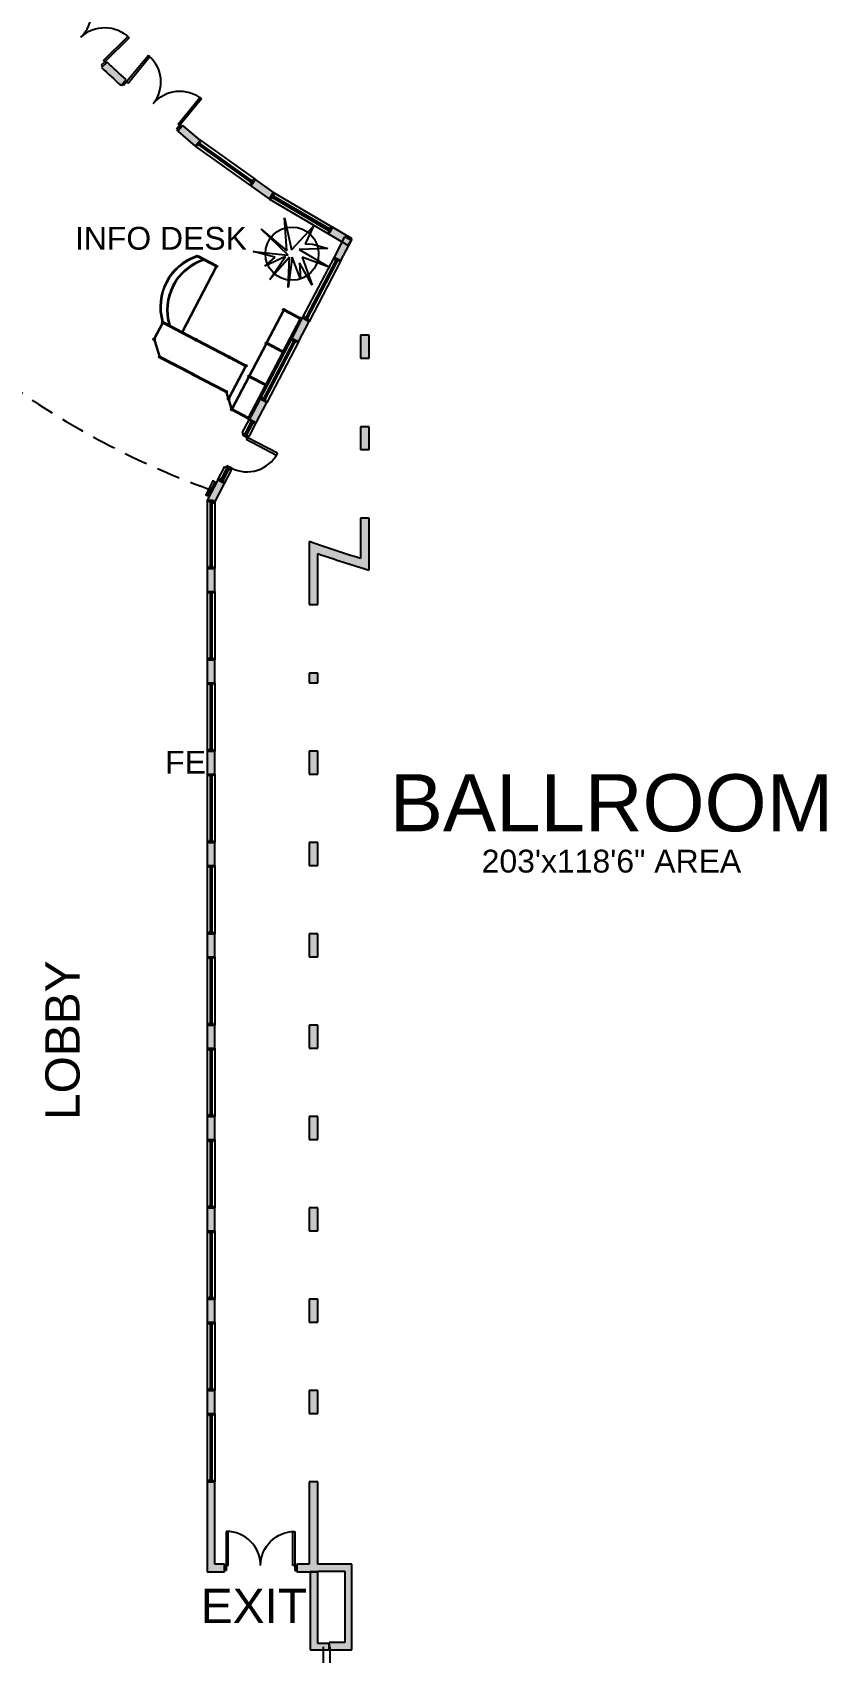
# Model space of a CAD drawing. Header units: inches. Extents: x -232 to 4871, y -5993 to -96.
# Drawn here: x 4037 to 4871, y -2653 to -950 of the extents above; entities that cross this region are included whole.
import ezdxf
from ezdxf.enums import TextEntityAlignment as Align

# ---------------------------------------------------------------- set-up
doc = ezdxf.new("R2010")
doc.units = ezdxf.units.IN
doc.header["$LTSCALE"] = 100
doc.header["$MEASUREMENT"] = 0
doc.linetypes.add('HIDDEN', pattern=[0.375, 0.25, -0.125])
doc.layers.get('0').update_dxf_attribs({"linetype": 'CONTINUOUS'})
for name, color, linetype in [('bldg_ch1', 2, 'HIDDEN'), ('bldg_doors', 9, 'CONTINUOUS'), ('bldg_fire', 1, 'CONTINUOUS'), ('bldg_glass', 9, 'CONTINUOUS'), ('bldg_text', 94, 'CONTINUOUS'), ('bldg_wallint', 9, 'CONTINUOUS'), ('bldg_wallintsol', 9, 'CONTINUOUS')]:
    doc.layers.add(name, color=color, linetype=linetype)
doc.styles.add('bldgtx30', font='arial.ttf', dxfattribs={"height": 30})
doc.styles.add('bldgtx36', font='arial.ttf', dxfattribs={"height": 36})

# ---------------------------------------------------------------- blocks, each defined once
blk = doc.blocks.new('Counter-2m-Gem-curve2')
for points in [[(0.4, 21.8), (-0.4, 21.8), (-0.4, 22.3), (-0.4, 23.1), (-0.4, 23.6), (0.4, 23.6), (0.9, 23.1), (0.9, 22.3), (0.4, 21.8)], [(77.8, 22.3), (77.8, 23.1), (78.3, 23.6), (79.1, 23.6), (79.1, 23.1), (79.1, 22.3), (79.1, 21.8), (78.3, 21.8), (77.8, 22.3)], [(0.9, 8.4), (0.9, 7.6), (0.4, 7.1), (-0.4, 7.1), (-0.4, 7.6), (-0.4, 8.4), (-0.4, 8.9), (0.4, 8.9), (0.9, 8.4)], [(0.9, 0.4), (0.9, -0.4), (0.4, -0.9), (-0.4, -0.9), (-0.4, -0.4), (-0.4, 0.4), (-0.4, 0.9), (0.4, 0.9), (0.9, 0.4)], [(77.8, 7.6), (77.8, 8.4), (78.3, 8.9), (79.1, 8.9), (79.1, 8.4), (79.1, 7.6), (79.1, 7.1), (78.3, 7.1), (77.8, 7.6)], [(77.8, -0.4), (77.8, 0.4), (78.3, 0.9), (79.1, 0.9), (79.1, 0.4), (79.1, -0.4), (79.1, -0.9), (78.3, -0.9), (77.8, -0.4)]]:
    blk.add_lwpolyline(points)
for points in [[(0.4, 0.9), (0.4, 21.8), (-0.4, 21.8), (-0.4, 0.9)], [(0.9, 22.3), (77.8, 22.3), (77.8, 23.1), (0.9, 23.1)], [(79.1, 0.9), (79.1, 21.8), (78.3, 21.8), (78.3, 0.9)]]:
    blk.add_lwpolyline(points, close=True)
for centre, radius, start, end in [((39.4, 47.4), 56, 225.9196, 314.0804), ((39.4, 47.4), 55.3, 225.9333, 314.0667), ((39.4, 39.4), 56, 225.9196, 314.0804), ((39.4, 39.4), 55.3, 225.9333, 314.0667)]:
    blk.add_arc(centre, radius, start, end)
for p in [(0, 22.7), (0, 22.7), (78.7, 22.7), (0, 8), (0, 8), (0, 0), (0, 0), (78.7, 8), (78.7, 0)]:
    blk.add_point(p)
blk = doc.blocks.new('1m-Panel-Gem')
for points in [[(-0.9, -0.4), (-0.9, 0.4), (-0.4, 0.9), (0.4, 0.9), (0.9, 0.4), (0.9, -0.4), (0.4, -0.9), (-0.4, -0.9), (-0.9, -0.4)], [(38.5, -0.4), (38.5, 0.4), (39, 0.9), (39.7, 0.9), (40.3, 0.4), (40.3, -0.4), (39.7, -0.9), (39, -0.9), (38.5, -0.4)]]:
    blk.add_lwpolyline(points)
blk.add_lwpolyline([(0.9, -0.4), (38.5, -0.4), (38.5, 0.4), (0.9, 0.4)], close=True)
for p in [(0, 0), (39.4, 0)]:
    blk.add_point(p)
blk = doc.blocks.new('05m-Panel-Gem')
for points in [[(-0.9, -0.4), (-0.9, 0.4), (-0.4, 0.9), (0.4, 0.9), (0.9, 0.4), (0.9, -0.4), (0.4, -0.9), (-0.4, -0.9), (-0.9, -0.4)], [(18.8, -0.4), (18.8, 0.4), (19.3, 0.9), (20.1, 0.9), (20.6, 0.4), (20.6, -0.4), (20.1, -0.9), (19.3, -0.9), (18.8, -0.4)]]:
    blk.add_lwpolyline(points)
blk.add_lwpolyline([(0.9, -0.4), (18.8, -0.4), (18.8, 0.4), (0.9, 0.4)], close=True)
for p in [(0, 0), (19.7, 0)]:
    blk.add_point(p)
blk = doc.blocks.new('lplant')
for p, q in [((-2.67, 15.95), (0.46, 1.42)), ((-1.75, 1.09), (-2.67, 15.95)), ((-13.24, 10.79), (-1.75, 1.09)), ((-1.1, -0.95), (-13.24, 10.79)), ((0.46, 1.42), (10.39, 12.21)), ((10.39, 12.21), (6.62, 4.21)), ((-16.83, 0.68), (-1.1, -0.95)), ((-6.9, -1.9), (-16.83, 0.68)), ((16.83, 2.04), (3.86, 1.63)), ((3.86, 1.63), (17.75, -6.51)), ((6.62, 4.21), (10.02, 4.07)), ((10.02, 4.07), (16.83, 2.04)), ((-2.3, -1.56), (-11.68, -5.9)), ((-11.68, -5.9), (-6.9, -1.9)), ((-9.29, -11.87), (-2.3, -1.56)), ((-0.55, -1.9), (-9.29, -11.87)), ((-1.1, -15.47), (-0.55, -1.9)), ((0.64, -1.9), (-1.1, -15.47)), ((4.41, -11.67), (0.64, -1.9)), ((4.05, -4.34), (4.41, -11.67)), ((9.66, -14.45), (4.05, -4.34)), ((5.24, -1.76), (9.66, -14.45)), ((17.75, -6.51), (5.24, -1.76))]:
    blk.add_line(p, q)
blk.add_circle((0.64, -0.27), 12)

msp = doc.modelspace()

# ---------------------------------------------------------------- hatches: boundary and pattern name
at = {"layer": 'bldg_wallintsol'}
for points in [[(4115.4, -981.2), (4109.5, -986.9, 0.007553), (4130.1, -1005.8), (4135.3, -999.5, -0.007369)], [(4194.9, -1047.7), (4189.6, -1053.9), (4207.9, -1069.5), (4213.1, -1063.3)], [(4271.2, -1104.7), (4266.4, -1111.3), (4286, -1125.3), (4290.7, -1118.6)], [(4352.1, -1154.8), (4348, -1161.8), (4368.7, -1174), (4372.8, -1167)], [(4372, -1168.6), (4364.8, -1164.8), (4353.7, -1186.1), (4360.9, -1189.8)], [(4327.6, -1253.7), (4320.4, -1249.9), (4309.3, -1271.2), (4316.5, -1275)], [(4390.6, -1268.3), (4381.6, -1268.3), (4381.6, -1292.3), (4390.6, -1292.3)], [(4283.2, -1338.8), (4276, -1335), (4264.9, -1356.3), (4272.1, -1360.1)], [(4390.6, -1364.3), (4381.6, -1364.3), (4381.6, -1388.3), (4390.6, -1388.3)], [(4238.8, -1423.9), (4231.6, -1420.2), (4220.5, -1441.4), (4227.7, -1445.2)], [(4339.6, -1489.2), (4327.6, -1485), (4327.6, -1551.2), (4336.6, -1551.2), (4336.6, -1497.7, 0.011334), (4390.6, -1515), (4390.6, -1460.3), (4381.6, -1460.3), (4381.6, -1502.9, -0.008906)], [(4228.6, -1513.4), (4220.5, -1513.4), (4220.5, -1537.4), (4228.6, -1537.4)], [(4228.6, -2473.4), (4220.5, -2473.4), (4220.5, -2567.9), (4238.6, -2567.9), (4238.6, -2559.7), (4228.6, -2559.7)], [(4336.6, -2473.4), (4327.6, -2473.4), (4327.6, -2559.7), (4314.6, -2559.7), (4314.6, -2567.9), (4336.6, -2567.9), (4336.6, -2567.2), (4365.1, -2567.2), (4365.1, -2642.2), (4348.6, -2642.2), (4348.6, -2649.7), (4372.6, -2649.7), (4372.6, -2559.7), (4336.6, -2559.7)], [(4348.6, -2643.1), (4336.6, -2643.1), (4336.6, -2567.9), (4328.5, -2567.9), (4328.5, -2649.7), (4348.6, -2649.7)]]:
    msp.add_hatch(color=256, dxfattribs=at).paths.add_polyline_path(points)
h = msp.add_hatch(color=256, dxfattribs=at)
h.paths.add_polyline_path([(4228.6, -1609.4), (4220.5, -1609.4), (4220.5, -1633.4), (4228.6, -1633.4)])
h.paths.add_polyline_path([(4336.6, -1623.2), (4327.6, -1623.2), (4327.6, -1633.4), (4336.6, -1633.4)])
h.paths.add_polyline_path([(4228.6, -1705.4), (4220.5, -1705.4), (4220.5, -1729.4), (4228.6, -1729.4)])
h.paths.add_polyline_path([(4228.6, -1801.4), (4220.5, -1801.4), (4220.5, -1825.4), (4228.6, -1825.4)])
h.paths.add_polyline_path([(4336.6, -1705.4), (4327.6, -1705.4), (4327.6, -1729.4), (4336.6, -1729.4)])
h.paths.add_polyline_path([(4336.6, -1801.4), (4327.6, -1801.4), (4327.6, -1825.4), (4336.6, -1825.4)])
h = msp.add_hatch(color=256, dxfattribs=at)
h.paths.add_polyline_path([(4228.6, -1897.4), (4220.5, -1897.4), (4220.5, -1921.4), (4228.6, -1921.4)])
h.paths.add_polyline_path([(4228.6, -1993.4), (4220.5, -1993.4), (4220.5, -2017.4), (4228.6, -2017.4)])
h.paths.add_polyline_path([(4336.6, -1897.4), (4327.6, -1897.4), (4327.6, -1921.4), (4336.6, -1921.4)])
h.paths.add_polyline_path([(4336.6, -1993.4), (4327.6, -1993.4), (4327.6, -2017.4), (4336.6, -2017.4)])
h.paths.add_polyline_path([(4228.6, -2089.4), (4220.5, -2089.4), (4220.5, -2113.4), (4228.6, -2113.4)])
h.paths.add_polyline_path([(4336.6, -2089.4), (4327.6, -2089.4), (4327.6, -2113.4), (4336.6, -2113.4)])
h = msp.add_hatch(color=256, dxfattribs=at)
h.paths.add_polyline_path([(4228.6, -2185.4), (4220.5, -2185.4), (4220.5, -2209.4), (4228.6, -2209.4)])
h.paths.add_polyline_path([(4228.6, -2281.4), (4220.5, -2281.4), (4220.5, -2305.4), (4228.6, -2305.4)])
h.paths.add_polyline_path([(4336.6, -2185.4), (4327.6, -2185.4), (4327.6, -2209.4), (4336.6, -2209.4)])
h.paths.add_polyline_path([(4336.6, -2281.4), (4327.6, -2281.4), (4327.6, -2305.4), (4336.6, -2305.4)])
h.paths.add_polyline_path([(4228.6, -2377.4), (4220.5, -2377.4), (4220.5, -2401.4), (4228.6, -2401.4)])
h.paths.add_polyline_path([(4336.6, -2377.4), (4327.6, -2377.4), (4327.6, -2401.4), (4336.6, -2401.4)])

# ---------------------------------------------------------------- linework, layer by layer
at = {"layer": 'bldg_ch1'}
msp.add_arc((4520.1, -608.2), 874, 226.5882, 250.3216, dxfattribs=at)
at = {"layer": 'bldg_doors'}
for p, q in [((4111.5, -979.5), (4137.3, -954.3)), ((4138.7, -955.8), (4112.9, -980.9)), ((4137.3, -954.3), (4138.7, -955.8)), ((4112.9, -980.9), (4109.3, -984.4)), ((4109.3, -984.4), (4110.7, -985.8)), ((4110.7, -985.8), (4114.3, -982.3)), ((4112.9, -980.9), (4111.5, -979.5)), ((4114.3, -982.3), (4112.9, -980.9)), ((4158.7, -974.1), (4135.9, -1002)), ((4137.4, -1003.2), (4160.2, -975.4)), ((4160.2, -975.4), (4158.7, -974.1)), ((4131.1, -1004.6), (4134.3, -1000.7)), ((4132.7, -1005.8), (4131.1, -1004.6)), ((4135.9, -1002), (4132.7, -1005.8)), ((4134.3, -1000.7), (4135.9, -1002)), ((4135.9, -1002), (4137.4, -1003.2)), ((4190, -1046.3), (4212.8, -1018.5)), ((4214.4, -1019.8), (4191.6, -1047.6)), ((4212.8, -1018.5), (4214.4, -1019.8)), ((4191.6, -1047.6), (4188.4, -1051.5)), ((4191.6, -1047.6), (4188.4, -1051.5)), ((4188.4, -1051.5), (4189.9, -1052.7)), ((4188.4, -1051.5), (4189.9, -1052.7)), ((4189.9, -1052.7), (4193.1, -1048.9)), ((4189.9, -1052.7), (4193.1, -1048.9)), ((4191.6, -1047.6), (4190, -1046.3)), ((4191.6, -1047.6), (4190, -1046.3)), ((4193.1, -1048.9), (4191.6, -1047.6)), ((4193.1, -1048.9), (4191.6, -1047.6)), ((4257.9, -1373.4), (4258.9, -1371.6)), ((4262.4, -1375.7), (4257.9, -1373.4)), ((4258.9, -1371.6), (4263.3, -1373.9)), ((4262.4, -1375.7), (4261.4, -1377.5)), ((4261.4, -1377.5), (4293.4, -1394.1)), ((4263.3, -1373.9), (4262.4, -1375.7)), ((4294.3, -1392.3), (4262.4, -1375.7)), ((4293.4, -1394.1), (4294.3, -1392.3)), ((4241.3, -1405.3), (4240.4, -1407.1)), ((4240.4, -1407.1), (4244.8, -1409.4)), ((4245.7, -1407.6), (4241.3, -1405.3)), ((4244.8, -1409.4), (4245.7, -1407.6)), ((4233.1, -1421), (4237.5, -1423.3)), ((4242.6, -2525.3), (4240.6, -2525.3)), ((4240.6, -2525.3), (4240.6, -2561.3)), ((4242.6, -2561.3), (4242.6, -2525.3)), ((4310.6, -2561.3), (4310.6, -2525.3)), ((4310.6, -2525.3), (4312.6, -2525.3)), ((4312.6, -2525.3), (4312.6, -2561.3)), ((4238.6, -2566.3), (4238.6, -2561.3)), ((4238.6, -2561.3), (4240.6, -2561.3)), ((4240.6, -2566.3), (4238.6, -2566.3)), ((4240.6, -2561.3), (4242.6, -2561.3)), ((4240.6, -2561.3), (4240.6, -2566.3)), ((4312.6, -2561.3), (4310.6, -2561.3)), ((4314.6, -2561.3), (4312.6, -2561.3)), ((4312.6, -2561.3), (4312.6, -2566.3)), ((4312.6, -2566.3), (4314.6, -2566.3)), ((4314.6, -2566.3), (4314.6, -2561.3))]:
    msp.add_line(p, q, dxfattribs=at)
for centre, start, end in [((4062.7, -929.3), 314.2283, 44.2283), ((4135.9, -1002), 320.6705, 50.6705), ((4262.4, -1375.7), 242.4575, 332.4575), ((4240.6, -2561.3), 0, 90)]:
    msp.add_arc(centre, 36, start, end, dxfattribs=at)
at = {"layer": 'bldg_doors', "extrusion": (0, 0, -1)}
for centre, start, end in [((-4112.9, -980.9), 45.7717, 135.7717), ((-4191.6, -1047.6), 39.3295, 129.3295), ((-4312.6, -2561.3), 0, 90)]:
    msp.add_arc(centre, 36, start, end, dxfattribs=at)
at = {"layer": 'bldg_glass'}
for p, q in [((4207.9, -1069.5), (4266.4, -1111.3)), ((4210.5, -1069.2), (4208.9, -1068.1)), ((4209, -1068.2), (4212, -1064.6)), ((4213.2, -1065.4), (4210.5, -1069.2)), ((4212.4, -1066.5), (4211.3, -1068.1)), ((4211.3, -1068.1), (4266.6, -1107.7)), ((4211.6, -1064.2), (4213.2, -1065.4)), ((4267.8, -1106.1), (4212.4, -1066.5)), ((4212.6, -1062.8), (4271.2, -1104.7)), ((4214, -1067.6), (4212.9, -1069.2)), ((4213.4, -1068.4), (4265.6, -1105.7)), ((4266.2, -1104.9), (4265, -1106.5)), ((4268.6, -1104.9), (4265.8, -1108.8)), ((4266.6, -1107.7), (4267.8, -1106.1)), ((4267.4, -1109.9), (4270.2, -1106.1)), ((4270.2, -1106.1), (4268.6, -1104.9)), ((4265.8, -1108.8), (4267.4, -1109.9)), ((4286.8, -1123.8), (4289.2, -1119.7)), ((4288.5, -1124.8), (4286.8, -1123.8)), ((4290.9, -1120.7), (4288.5, -1124.8)), ((4289.2, -1119.7), (4290.9, -1120.7)), ((4290.2, -1121.9), (4289.2, -1123.6)), ((4289.2, -1123.6), (4347.9, -1158.2)), ((4290.1, -1118.3), (4352.1, -1154.8)), ((4348.9, -1156.5), (4290.2, -1121.9)), ((4291.9, -1122.9), (4290.9, -1124.6)), ((4291.4, -1123.8), (4346.7, -1156.3)), ((4286, -1125.3), (4348, -1161.8)), ((4347.2, -1155.5), (4346.2, -1157.2)), ((4349.6, -1155.3), (4347.2, -1159.4)), ((4347.9, -1158.2), (4348.9, -1156.5)), ((4348.9, -1160.4), (4351.3, -1156.3)), ((4351.3, -1156.3), (4349.6, -1155.3)), ((4347.2, -1159.4), (4348.9, -1160.4)), ((4369.5, -1172.6), (4371.9, -1168.5)), ((4353.7, -1186.1), (4320.4, -1249.9)), ((4355.5, -1189.2), (4324, -1249.6)), ((4325.8, -1250.5), (4357.3, -1190.2)), ((4355.5, -1191.4), (4325.8, -1248.3)), ((4360.9, -1189.8), (4327.6, -1253.7)), ((4354.3, -1188.6), (4355.2, -1186.9)), ((4358.5, -1190.8), (4354.3, -1188.6)), ((4356.4, -1191.9), (4354.6, -1191)), ((4355.2, -1186.9), (4359.4, -1189)), ((4357.3, -1190.2), (4355.5, -1189.2)), ((4359.4, -1189), (4358.5, -1190.8)), ((4322.8, -1249), (4321.9, -1250.7)), ((4321.9, -1250.7), (4326.1, -1252.9)), ((4327, -1251.1), (4322.8, -1249)), ((4324, -1249.6), (4325.8, -1250.5)), ((4326.7, -1248.8), (4325, -1247.8)), ((4326.1, -1252.9), (4327, -1251.1)), ((4309.3, -1271.2), (4276, -1335)), ((4311.1, -1274.4), (4279.7, -1334.7)), ((4281.4, -1335.6), (4312.9, -1275.3)), ((4311.1, -1276.6), (4281.4, -1333.4)), ((4316.5, -1275), (4283.2, -1338.8)), ((4309.9, -1273.7), (4310.8, -1272)), ((4314.1, -1275.9), (4309.9, -1273.7)), ((4312, -1277), (4310.2, -1276.1)), ((4310.8, -1272), (4315, -1274.2)), ((4312.9, -1275.3), (4311.1, -1274.4)), ((4315, -1274.2), (4314.1, -1275.9)), ((4278.4, -1334.1), (4277.5, -1335.8)), ((4277.5, -1335.8), (4281.7, -1338)), ((4282.6, -1336.3), (4278.4, -1334.1)), ((4279.7, -1334.7), (4281.4, -1335.6)), ((4282.3, -1333.9), (4280.6, -1333)), ((4281.7, -1338), (4282.6, -1336.3)), ((4259.2, -1374), (4266.7, -1359.5)), ((4260, -1374.5), (4266.7, -1361.7)), ((4268.5, -1360.4), (4260.9, -1374.9)), ((4265.5, -1358.8), (4266.4, -1357.1)), ((4269.7, -1361), (4265.5, -1358.8)), ((4267.6, -1362.1), (4265.8, -1361.2)), ((4266.4, -1357.1), (4270.6, -1359.3)), ((4266.7, -1359.5), (4268.5, -1360.4)), ((4270.6, -1359.3), (4269.7, -1361)), ((4257.9, -1373.4), (4258.8, -1371.6)), ((4262.1, -1375.6), (4257.9, -1373.4)), ((4258.8, -1371.6), (4263, -1373.8)), ((4259.2, -1374), (4260.9, -1374.9)), ((4231.6, -1420.2), (4238.9, -1406.3)), ((4235.3, -1419.8), (4241.6, -1407.7)), ((4237, -1418.5), (4242.5, -1408.2)), ((4243.3, -1408.6), (4237, -1420.7)), ((4238.8, -1423.9), (4246.1, -1410)), ((4234, -1419.2), (4233.1, -1420.9)), ((4233.1, -1420.9), (4237.3, -1423.1)), ((4233.1, -1420.9), (4237.3, -1423.1)), ((4238.2, -1421.4), (4234, -1419.2)), ((4237, -1420.7), (4235.3, -1419.8)), ((4237.9, -1419), (4236.2, -1418.1)), ((4237.3, -1423.1), (4238.2, -1421.4)), ((4220.5, -1441.4), (4220.5, -1513.4)), ((4222.2, -1443.4), (4222.2, -1441.4)), ((4222.2, -1441.4), (4226.9, -1441.4)), ((4226.9, -1443.4), (4222.2, -1443.4)), ((4225.6, -1443.4), (4223.6, -1443.4)), ((4223.6, -1443.4), (4223.6, -1511.5)), ((4225.6, -1445.4), (4223.6, -1445.4)), ((4224.6, -1445.4), (4224.6, -1509.5)), ((4225.6, -1511.5), (4225.6, -1443.4)), ((4226.9, -1441.4), (4226.9, -1443.4)), ((4228.6, -1441.4), (4228.6, -1513.4)), ((4222.2, -1511.5), (4222.2, -1513.4)), ((4226.9, -1511.5), (4222.2, -1511.5)), ((4222.2, -1513.4), (4226.9, -1513.4)), ((4225.6, -1509.5), (4223.6, -1509.5)), ((4223.6, -1511.5), (4225.6, -1511.5)), ((4226.9, -1513.4), (4226.9, -1511.5)), ((4220.5, -1537.4), (4220.5, -1609.4)), ((4222.2, -1539.4), (4222.2, -1537.4)), ((4222.2, -1537.4), (4226.9, -1537.4)), ((4226.9, -1539.4), (4222.2, -1539.4)), ((4225.6, -1539.4), (4223.6, -1539.4)), ((4223.6, -1539.4), (4223.6, -1607.5)), ((4225.6, -1541.4), (4223.6, -1541.4)), ((4224.6, -1541.4), (4224.6, -1605.5)), ((4225.6, -1607.5), (4225.6, -1539.4)), ((4226.9, -1537.4), (4226.9, -1539.4)), ((4228.6, -1537.4), (4228.6, -1609.4)), ((4222.2, -1607.5), (4222.2, -1609.4)), ((4226.9, -1607.5), (4222.2, -1607.5)), ((4222.2, -1609.4), (4226.9, -1609.4)), ((4225.6, -1605.5), (4223.6, -1605.5)), ((4223.6, -1607.5), (4225.6, -1607.5)), ((4226.9, -1609.4), (4226.9, -1607.5)), ((4220.5, -1633.4), (4220.5, -1705.4)), ((4222.2, -1635.4), (4222.2, -1633.4)), ((4222.2, -1633.4), (4226.9, -1633.4)), ((4226.9, -1633.4), (4226.9, -1635.4)), ((4228.6, -1633.4), (4228.6, -1705.4)), ((4226.9, -1635.4), (4222.2, -1635.4)), ((4225.6, -1635.4), (4223.6, -1635.4)), ((4223.6, -1635.4), (4223.6, -1703.5)), ((4225.6, -1637.4), (4223.6, -1637.4)), ((4224.6, -1637.4), (4224.6, -1701.5)), ((4225.6, -1703.5), (4225.6, -1635.4)), ((4225.6, -1701.5), (4223.6, -1701.5)), ((4222.2, -1703.5), (4222.2, -1705.4)), ((4226.9, -1703.5), (4222.2, -1703.5)), ((4222.2, -1705.4), (4226.9, -1705.4)), ((4223.6, -1703.5), (4225.6, -1703.5)), ((4226.9, -1705.4), (4226.9, -1703.5)), ((4220.5, -1729.4), (4220.5, -1801.4)), ((4222.2, -1731.4), (4222.2, -1729.4)), ((4222.2, -1729.4), (4226.9, -1729.4)), ((4226.9, -1731.4), (4222.2, -1731.4)), ((4225.6, -1731.4), (4223.6, -1731.4)), ((4223.6, -1731.4), (4223.6, -1799.5)), ((4225.6, -1733.4), (4223.6, -1733.4)), ((4224.6, -1733.4), (4224.6, -1797.5)), ((4225.6, -1799.5), (4225.6, -1731.4)), ((4226.9, -1729.4), (4226.9, -1731.4)), ((4228.6, -1729.4), (4228.6, -1801.4)), ((4222.2, -1799.5), (4222.2, -1801.4)), ((4226.9, -1799.5), (4222.2, -1799.5)), ((4222.2, -1801.4), (4226.9, -1801.4)), ((4225.6, -1797.5), (4223.6, -1797.5)), ((4223.6, -1799.5), (4225.6, -1799.5)), ((4226.9, -1801.4), (4226.9, -1799.5)), ((4220.5, -1825.4), (4220.5, -1897.4)), ((4222.2, -1827.4), (4222.2, -1825.4)), ((4222.2, -1825.4), (4226.9, -1825.4)), ((4226.9, -1827.4), (4222.2, -1827.4)), ((4225.6, -1827.4), (4223.6, -1827.4)), ((4223.6, -1827.4), (4223.6, -1895.5)), ((4225.6, -1829.4), (4223.6, -1829.4)), ((4224.6, -1829.4), (4224.6, -1893.5)), ((4225.6, -1895.5), (4225.6, -1827.4)), ((4226.9, -1825.4), (4226.9, -1827.4)), ((4228.6, -1825.4), (4228.6, -1897.4)), ((4222.2, -1895.5), (4222.2, -1897.4)), ((4226.9, -1895.5), (4222.2, -1895.5)), ((4222.2, -1897.4), (4226.9, -1897.4)), ((4225.6, -1893.5), (4223.6, -1893.5)), ((4223.6, -1895.5), (4225.6, -1895.5)), ((4226.9, -1897.4), (4226.9, -1895.5)), ((4220.5, -1921.4), (4220.5, -1993.4)), ((4222.2, -1923.4), (4222.2, -1921.4)), ((4222.2, -1921.4), (4226.9, -1921.4)), ((4226.9, -1923.4), (4222.2, -1923.4)), ((4225.6, -1923.4), (4223.6, -1923.4)), ((4223.6, -1923.4), (4223.6, -1991.5)), ((4225.6, -1991.5), (4225.6, -1923.4)), ((4226.9, -1921.4), (4226.9, -1923.4)), ((4228.6, -1921.4), (4228.6, -1993.4)), ((4225.6, -1925.4), (4223.6, -1925.4)), ((4224.6, -1925.4), (4224.6, -1989.5)), ((4222.2, -1991.5), (4222.2, -1993.4)), ((4226.9, -1991.5), (4222.2, -1991.5)), ((4225.6, -1989.5), (4223.6, -1989.5)), ((4223.6, -1991.5), (4225.6, -1991.5)), ((4226.9, -1993.4), (4226.9, -1991.5)), ((4222.2, -1993.4), (4226.9, -1993.4)), ((4220.5, -2017.4), (4220.5, -2089.4)), ((4222.2, -2019.4), (4222.2, -2017.4)), ((4222.2, -2017.4), (4226.9, -2017.4)), ((4226.9, -2019.4), (4222.2, -2019.4)), ((4225.6, -2019.4), (4223.6, -2019.4)), ((4223.6, -2019.4), (4223.6, -2087.5)), ((4225.6, -2021.4), (4223.6, -2021.4)), ((4224.6, -2021.4), (4224.6, -2085.5)), ((4225.6, -2087.5), (4225.6, -2019.4)), ((4226.9, -2017.4), (4226.9, -2019.4)), ((4228.6, -2017.4), (4228.6, -2089.4)), ((4222.2, -2087.5), (4222.2, -2089.4)), ((4226.9, -2087.5), (4222.2, -2087.5)), ((4222.2, -2089.4), (4226.9, -2089.4)), ((4225.6, -2085.5), (4223.6, -2085.5)), ((4223.6, -2087.5), (4225.6, -2087.5)), ((4226.9, -2089.4), (4226.9, -2087.5)), ((4220.5, -2113.4), (4220.5, -2185.4)), ((4222.2, -2115.4), (4222.2, -2113.4)), ((4222.2, -2113.4), (4226.9, -2113.4)), ((4226.9, -2115.4), (4222.2, -2115.4)), ((4225.6, -2115.4), (4223.6, -2115.4)), ((4223.6, -2115.4), (4223.6, -2183.5)), ((4225.6, -2117.4), (4223.6, -2117.4)), ((4224.6, -2117.4), (4224.6, -2181.5)), ((4225.6, -2183.5), (4225.6, -2115.4)), ((4226.9, -2113.4), (4226.9, -2115.4)), ((4228.6, -2113.4), (4228.6, -2185.4)), ((4222.2, -2183.5), (4222.2, -2185.4)), ((4226.9, -2183.5), (4222.2, -2183.5)), ((4222.2, -2185.4), (4226.9, -2185.4)), ((4225.6, -2181.5), (4223.6, -2181.5)), ((4223.6, -2183.5), (4225.6, -2183.5)), ((4226.9, -2185.4), (4226.9, -2183.5)), ((4220.5, -2209.4), (4220.5, -2281.4)), ((4222.2, -2211.4), (4222.2, -2209.4)), ((4222.2, -2209.4), (4226.9, -2209.4)), ((4226.9, -2211.4), (4222.2, -2211.4)), ((4225.6, -2211.4), (4223.6, -2211.4)), ((4223.6, -2211.4), (4223.6, -2279.5)), ((4225.6, -2213.4), (4223.6, -2213.4)), ((4224.6, -2213.4), (4224.6, -2277.5)), ((4225.6, -2279.5), (4225.6, -2211.4)), ((4226.9, -2209.4), (4226.9, -2211.4)), ((4228.6, -2209.4), (4228.6, -2281.4)), ((4222.2, -2279.5), (4222.2, -2281.4)), ((4226.9, -2279.5), (4222.2, -2279.5)), ((4222.2, -2281.4), (4226.9, -2281.4)), ((4225.6, -2277.5), (4223.6, -2277.5)), ((4223.6, -2279.5), (4225.6, -2279.5)), ((4226.9, -2281.4), (4226.9, -2279.5)), ((4220.5, -2305.4), (4220.5, -2377.4)), ((4222.2, -2307.4), (4222.2, -2305.4)), ((4222.2, -2305.4), (4226.9, -2305.4)), ((4226.9, -2307.4), (4222.2, -2307.4)), ((4225.6, -2307.4), (4223.6, -2307.4)), ((4223.6, -2307.4), (4223.6, -2375.5)), ((4225.6, -2309.4), (4223.6, -2309.4)), ((4224.6, -2309.4), (4224.6, -2373.5)), ((4225.6, -2375.5), (4225.6, -2307.4)), ((4226.9, -2305.4), (4226.9, -2307.4)), ((4228.6, -2305.4), (4228.6, -2377.4)), ((4222.2, -2375.5), (4222.2, -2377.4)), ((4226.9, -2375.5), (4222.2, -2375.5)), ((4222.2, -2377.4), (4226.9, -2377.4)), ((4225.6, -2373.5), (4223.6, -2373.5)), ((4223.6, -2375.5), (4225.6, -2375.5)), ((4226.9, -2377.4), (4226.9, -2375.5)), ((4220.5, -2401.4), (4220.5, -2473.4)), ((4222.2, -2403.4), (4222.2, -2401.4)), ((4222.2, -2401.4), (4226.9, -2401.4)), ((4226.9, -2403.4), (4222.2, -2403.4)), ((4225.6, -2403.4), (4223.6, -2403.4)), ((4223.6, -2403.4), (4223.6, -2471.5)), ((4225.6, -2405.4), (4223.6, -2405.4)), ((4224.6, -2405.4), (4224.6, -2469.5)), ((4225.6, -2471.5), (4225.6, -2403.4)), ((4226.9, -2401.4), (4226.9, -2403.4)), ((4228.6, -2401.4), (4228.6, -2473.4)), ((4222.2, -2471.5), (4222.2, -2473.4)), ((4226.9, -2471.5), (4222.2, -2471.5)), ((4222.2, -2473.4), (4226.9, -2473.4)), ((4225.6, -2469.5), (4223.6, -2469.5)), ((4223.6, -2471.5), (4225.6, -2471.5)), ((4226.9, -2473.4), (4226.9, -2471.5))]:
    msp.add_line(p, q, dxfattribs=at)
at = {"layer": 'bldg_wallint'}
for p, q in [((4115.4, -981.2), (4109.5, -986.9)), ((4130.1, -1005.8), (4135.3, -999.5)), ((4194.1, -1047.6), (4188.9, -1054)), ((4194.1, -1047.6), (4188.9, -1054)), ((4194.9, -1047.7), (4189.6, -1053.9)), ((4189.6, -1053.9), (4207.9, -1069.5)), ((4213.1, -1063.3), (4194.9, -1047.7)), ((4207.9, -1069.5), (4213.1, -1063.3)), ((4271.2, -1104.7), (4266.4, -1111.3)), ((4290.7, -1118.6), (4271.2, -1104.7)), ((4266.4, -1111.3), (4286, -1125.3)), ((4286, -1125.3), (4290.1, -1118.3)), ((4352.1, -1154.8), (4348, -1161.8)), ((4372.8, -1167), (4352.1, -1154.8)), ((4348, -1161.8), (4368.7, -1174)), ((4364.8, -1164.8), (4353.7, -1186.1)), ((4360.9, -1189.8), (4372, -1168.6)), ((4372, -1168.6), (4364.8, -1164.8)), ((4368.7, -1174), (4372.8, -1167)), ((4368.7, -1174), (4372.8, -1167)), ((4353.7, -1186.1), (4360.9, -1189.8)), ((4320.4, -1249.9), (4309.3, -1271.2)), ((4316.5, -1275), (4327.6, -1253.7)), ((4327.6, -1253.7), (4320.4, -1249.9)), ((4309.3, -1271.2), (4316.5, -1275)), ((4390.6, -1268.3), (4381.6, -1268.3)), ((4381.6, -1268.3), (4381.6, -1292.3)), ((4390.6, -1292.3), (4390.6, -1268.3)), ((4381.6, -1292.3), (4390.6, -1292.3)), ((4276, -1335), (4264.9, -1356.3)), ((4272.1, -1360.1), (4283.2, -1338.8)), ((4283.2, -1338.8), (4276, -1335)), ((4257.4, -1370.8), (4264.9, -1356.3)), ((4264.6, -1374.6), (4272.1, -1360.1)), ((4264.9, -1356.3), (4272.1, -1360.1)), ((4264.9, -1356.3), (4272.1, -1360.1)), ((4257.4, -1370.8), (4264.6, -1374.6)), ((4390.6, -1364.3), (4381.6, -1364.3)), ((4381.6, -1364.3), (4381.6, -1388.3)), ((4390.6, -1388.3), (4390.6, -1364.3)), ((4381.6, -1388.3), (4390.6, -1388.3)), ((4238.9, -1406.3), (4246.1, -1410)), ((4231.6, -1420.2), (4220.5, -1441.4)), ((4227.7, -1445.2), (4238.8, -1423.9)), ((4238.8, -1423.9), (4231.6, -1420.2)), ((4238.8, -1423.9), (4231.6, -1420.2)), ((4390.6, -1460.3), (4381.6, -1460.3)), ((4381.6, -1460.3), (4381.6, -1502.9)), ((4390.6, -1515), (4390.6, -1460.3)), ((4339.6, -1489.2), (4327.6, -1485)), ((4327.6, -1485), (4327.6, -1551.2)), ((4336.6, -1551.2), (4336.6, -1497.7)), ((4220.5, -1513.4), (4220.5, -1537.4)), ((4228.6, -1513.4), (4220.5, -1513.4)), ((4228.6, -1537.4), (4228.6, -1513.4)), ((4220.5, -1537.4), (4228.6, -1537.4)), ((4327.6, -1551.2), (4336.6, -1551.2)), ((4220.5, -1609.4), (4220.5, -1633.4)), ((4228.6, -1609.4), (4220.5, -1609.4)), ((4228.6, -1633.4), (4228.6, -1609.4)), ((4220.5, -1633.4), (4228.6, -1633.4)), ((4327.6, -1623.2), (4327.6, -1633.4)), ((4336.6, -1623.2), (4327.6, -1623.2)), ((4327.6, -1633.4), (4336.6, -1633.4)), ((4336.6, -1633.4), (4336.6, -1623.2)), ((4220.5, -1705.4), (4220.5, -1729.4)), ((4228.6, -1705.4), (4220.5, -1705.4)), ((4228.6, -1729.4), (4228.6, -1705.4)), ((4327.6, -1705.4), (4327.6, -1729.4)), ((4336.6, -1705.4), (4327.6, -1705.4)), ((4336.6, -1729.4), (4336.6, -1705.4)), ((4220.5, -1729.4), (4228.6, -1729.4)), ((4327.6, -1729.4), (4336.6, -1729.4)), ((4220.5, -1801.4), (4220.5, -1825.4)), ((4228.6, -1801.4), (4220.5, -1801.4)), ((4228.6, -1825.4), (4228.6, -1801.4)), ((4327.6, -1801.4), (4327.6, -1825.4)), ((4336.6, -1801.4), (4327.6, -1801.4)), ((4336.6, -1825.4), (4336.6, -1801.4)), ((4220.5, -1825.4), (4228.6, -1825.4)), ((4327.6, -1825.4), (4336.6, -1825.4)), ((4220.5, -1897.4), (4220.5, -1921.4)), ((4228.6, -1897.4), (4220.5, -1897.4)), ((4228.6, -1921.4), (4228.6, -1897.4)), ((4327.6, -1897.4), (4327.6, -1921.4)), ((4336.6, -1897.4), (4327.6, -1897.4)), ((4336.6, -1921.4), (4336.6, -1897.4)), ((4220.5, -1921.4), (4228.6, -1921.4)), ((4327.6, -1921.4), (4336.6, -1921.4)), ((4220.5, -1993.4), (4220.5, -2017.4)), ((4228.6, -1993.4), (4220.5, -1993.4)), ((4228.6, -2017.4), (4228.6, -1993.4)), ((4327.6, -1993.4), (4327.6, -2017.4)), ((4336.6, -1993.4), (4327.6, -1993.4)), ((4336.6, -2017.4), (4336.6, -1993.4)), ((4220.5, -2017.4), (4228.6, -2017.4)), ((4327.6, -2017.4), (4336.6, -2017.4)), ((4220.5, -2089.4), (4220.5, -2113.4)), ((4228.6, -2089.4), (4220.5, -2089.4)), ((4228.6, -2113.4), (4228.6, -2089.4)), ((4327.6, -2089.4), (4327.6, -2113.4)), ((4336.6, -2089.4), (4327.6, -2089.4)), ((4336.6, -2113.4), (4336.6, -2089.4)), ((4220.5, -2113.4), (4228.6, -2113.4)), ((4327.6, -2113.4), (4336.6, -2113.4)), ((4220.5, -2185.4), (4220.5, -2209.4)), ((4228.6, -2185.4), (4220.5, -2185.4)), ((4228.6, -2209.4), (4228.6, -2185.4)), ((4327.6, -2185.4), (4327.6, -2209.4)), ((4336.6, -2185.4), (4327.6, -2185.4)), ((4336.6, -2209.4), (4336.6, -2185.4)), ((4220.5, -2209.4), (4228.6, -2209.4)), ((4327.6, -2209.4), (4336.6, -2209.4)), ((4220.5, -2281.4), (4220.5, -2305.4)), ((4228.6, -2281.4), (4220.5, -2281.4)), ((4228.6, -2305.4), (4228.6, -2281.4)), ((4327.6, -2281.4), (4327.6, -2305.4)), ((4336.6, -2281.4), (4327.6, -2281.4)), ((4336.6, -2305.4), (4336.6, -2281.4)), ((4220.5, -2305.4), (4228.6, -2305.4)), ((4327.6, -2305.4), (4336.6, -2305.4)), ((4220.5, -2377.4), (4220.5, -2401.4)), ((4228.6, -2377.4), (4220.5, -2377.4)), ((4228.6, -2401.4), (4228.6, -2377.4)), ((4327.6, -2377.4), (4327.6, -2401.4)), ((4336.6, -2377.4), (4327.6, -2377.4)), ((4336.6, -2401.4), (4336.6, -2377.4)), ((4220.5, -2401.4), (4228.6, -2401.4)), ((4327.6, -2401.4), (4336.6, -2401.4)), ((4220.5, -2473.4), (4220.5, -2567.9)), ((4228.6, -2473.4), (4220.5, -2473.4)), ((4228.6, -2559.7), (4228.6, -2473.4)), ((4327.6, -2473.4), (4327.6, -2559.7)), ((4336.6, -2473.4), (4327.6, -2473.4)), ((4336.6, -2559.7), (4336.6, -2473.4)), ((4220.5, -2567.9), (4238.6, -2567.9)), ((4238.6, -2559.7), (4228.6, -2559.7)), ((4238.6, -2567.9), (4238.6, -2559.7)), ((4327.6, -2559.7), (4314.6, -2559.7)), ((4314.6, -2559.7), (4314.6, -2567.9)), ((4314.6, -2567.9), (4336.6, -2567.9)), ((4328.5, -2567.9), (4328.5, -2649.7)), ((4336.6, -2567.9), (4328.5, -2567.9)), ((4372.6, -2559.7), (4336.6, -2559.7)), ((4336.6, -2567.2), (4365.1, -2567.2)), ((4336.6, -2567.9), (4336.6, -2567.2)), ((4336.6, -2643.1), (4336.6, -2567.9)), ((4365.1, -2567.2), (4365.1, -2642.2)), ((4372.6, -2649.7), (4372.6, -2559.7)), ((4328.5, -2649.7), (4348.6, -2649.7)), ((4348.6, -2643.1), (4336.6, -2643.1)), ((4342.3, -2646.7), (4342.3, -2729.9)), ((4348.6, -2642.2), (4348.6, -2649.7)), ((4365.1, -2642.2), (4348.6, -2642.2)), ((4348.6, -2649.7), (4348.6, -2643.1)), ((4348.6, -2649.7), (4372.6, -2649.7)), ((4349.5, -2729.9), (4349.5, -2646.7))]:
    msp.add_line(p, q, dxfattribs=at)
msp.add_lwpolyline([(4221.2, -1437.1), (4228.8, -1422.5), (4226.5, -1421.3), (4218.9, -1435.9)], close=True, dxfattribs=at)
for radius, start, end in [(924.6, 226.5838, 228.3149), (1250.9, 250.9467, 253.5441)]:
    msp.add_arc((4745, -315.3), radius, start, end, dxfattribs=at)
at = {"layer": 'bldg_wallint', "extrusion": (0, 0, -1)}
for radius, start, end in [(916.4, 311.7062, 313.395), (1241.9, 287.0124, 289.0533)]:
    msp.add_arc((-4745, -315.3), radius, start, end, dxfattribs=at)
at = {"layer": 'bldg_wallintsol'}
msp.add_line((4227.7, -1445.2), (4220.5, -1441.4), dxfattribs=at)

# ---------------------------------------------------------------- block references
at = {"layer": 'bldg_text'}
for name, p, rotation in [('Counter-2m-Gem-curve2', (4210.3, -1185.1), 242.4574918911941), ('1m-Panel-Gem', (4282.8, -1276.5), 62.45749189119857), ('05m-Panel-Gem', (4301, -1241.6), 332.4574918911949), ('05m-Panel-Gem', (4164.8, -1272.3), 62.45749189119292), ('1m-Panel-Gem', (4208.8, -1273.1), 152.4574918911937), ('1m-Panel-Gem', (4300.2, -1285.6), 62.45749189119876), ('05m-Panel-Gem', (4170.7, -1291.1), 107.4574918911985), ('1m-Panel-Gem', (4243.7, -1291.3), 152.4574918911937), ('1m-Panel-Gem', (4264.6, -1311.4), 62.45749189119876), ('05m-Panel-Gem', (4282.8, -1276.5), 332.4574918911949), ('1m-Panel-Gem', (4205.6, -1309.3), 152.4574918911935), ('05m-Panel-Gem', (4243.7, -1291.3), 332.4574918911924), ('1m-Panel-Gem', (4282, -1320.5), 62.45749189119876), ('1m-Panel-Gem', (4240.5, -1327.5), 152.4574918911935), ('1m-Panel-Gem', (4242.9, -1335.3), 62.45749189119877), ('1m-Panel-Gem', (4246.4, -1346.3), 62.45749189119876), ('05m-Panel-Gem', (4264.6, -1311.4), 332.4574918911949), ('05m-Panel-Gem', (4246.4, -1346.3), 107.4574918911981), ('1m-Panel-Gem', (4263.8, -1355.4), 62.45749189119876), ('05m-Panel-Gem', (4246.4, -1346.3), 332.4574918911949)]:
    msp.add_blockref(name, p, dxfattribs=dict(at, rotation=rotation))
at = {"layer": 'bldg_wallint', "xscale": 2.330644347148336, "yscale": 2.330644347148336, "zscale": 2.330644347148336}
msp.add_blockref('lplant', (4308.1, -1181.9), dxfattribs=at)

# ---------------------------------------------------------------- texts
at = {"layer": 'bldg_fire', "style": 'bldgtx36'}
msp.add_text('FE', height=24, dxfattribs=at).set_placement((4197.8, -1729), align=Align.CENTER)
at = {"layer": 'bldg_text'}
for s, height, style, p in [('INFO DESK', 24, 'bldgtx30', (4171.9, -1178.3)), ('BALLROOM', 60, 'bldgtx36', (4645.1, -1789.6)), ('203\'x118\'6" AREA', 24, 'bldgtx36', (4645.1, -1832.9)), ('EXIT', 36, 'bldgtx36', (4269.6, -2621.6))]:
    msp.add_text(s, height=height, dxfattribs=dict(at, style=style)).set_placement(p, align=Align.CENTER)
at = {"layer": 'bldg_text', "style": 'bldgtx36'}
msp.add_text('LOBBY', height=36, rotation=90, dxfattribs=at).set_placement((4086.5, -2009.1), align=Align.CENTER)

doc.saveas('drawing.dxf')
